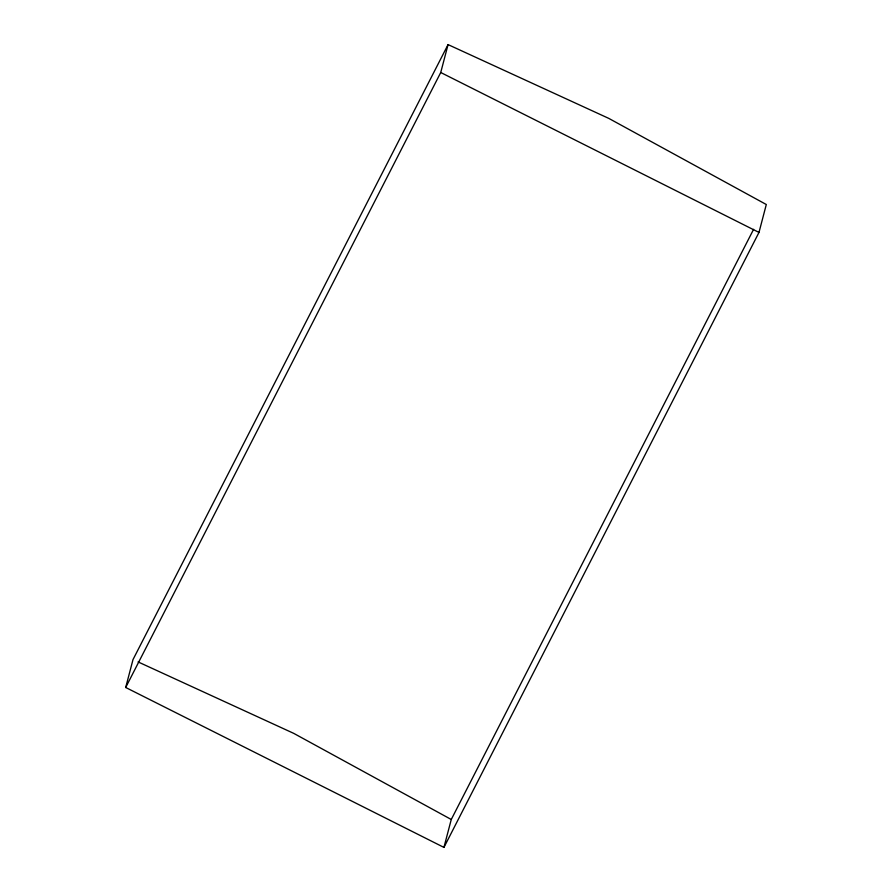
<?xml version="1.0" encoding="UTF-8"?>
<svg xmlns="http://www.w3.org/2000/svg" width="892" height="892" viewBox="0 0 892 892"><rect width="100%" height="100%" fill="white"/><g stroke="black" fill="none" stroke-linecap="round" stroke-linejoin="round"><path stroke-width="1.34" d="M125.694 687.487L133.008 659.578L448.063 44.6L608.801 118.402L766.306 204.513L758.992 232.422L443.937 847.4L125.694 687.487L440.737 72.508L448.063 44.6M443.937 847.4L451.263 819.492L753.606 229.311M138.07 661.909L293.758 733.38L451.263 819.492M440.737 72.508L758.992 232.422"/></g></svg>
